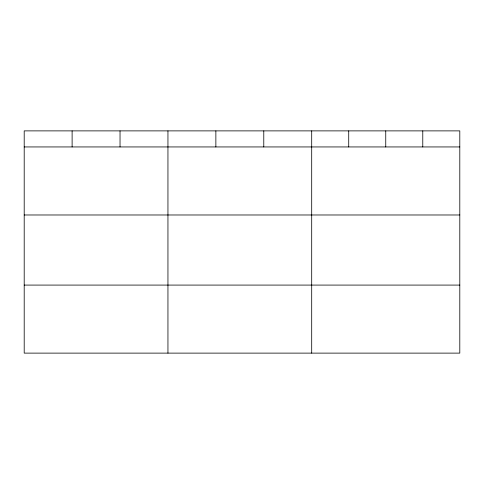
<?xml version="1.0" encoding="UTF-8"?>
<svg xmlns="http://www.w3.org/2000/svg" width="484" height="484" viewBox="0 0 484 484"><rect width="100%" height="100%" fill="white"/><g stroke="black" fill="none" stroke-linecap="round" stroke-linejoin="round"><path stroke-width="0.73" d="M459.8 214.981L459.8 130.88L24.2 130.88L24.2 353.12L459.8 353.12L459.8 214.981L24.2 214.981M24.2 146.942L459.8 146.942M24.2 285.082L459.8 285.082M422.774 130.88L422.774 146.942M385.748 130.88L385.748 146.942M348.722 130.88L348.722 146.942M311.696 130.88L311.696 353.12M263.78 130.88L263.78 146.942M215.864 130.88L215.864 146.942M167.948 130.88L167.948 353.12M120.032 130.88L120.032 146.942M72.116 130.88L72.116 146.942"/></g></svg>
